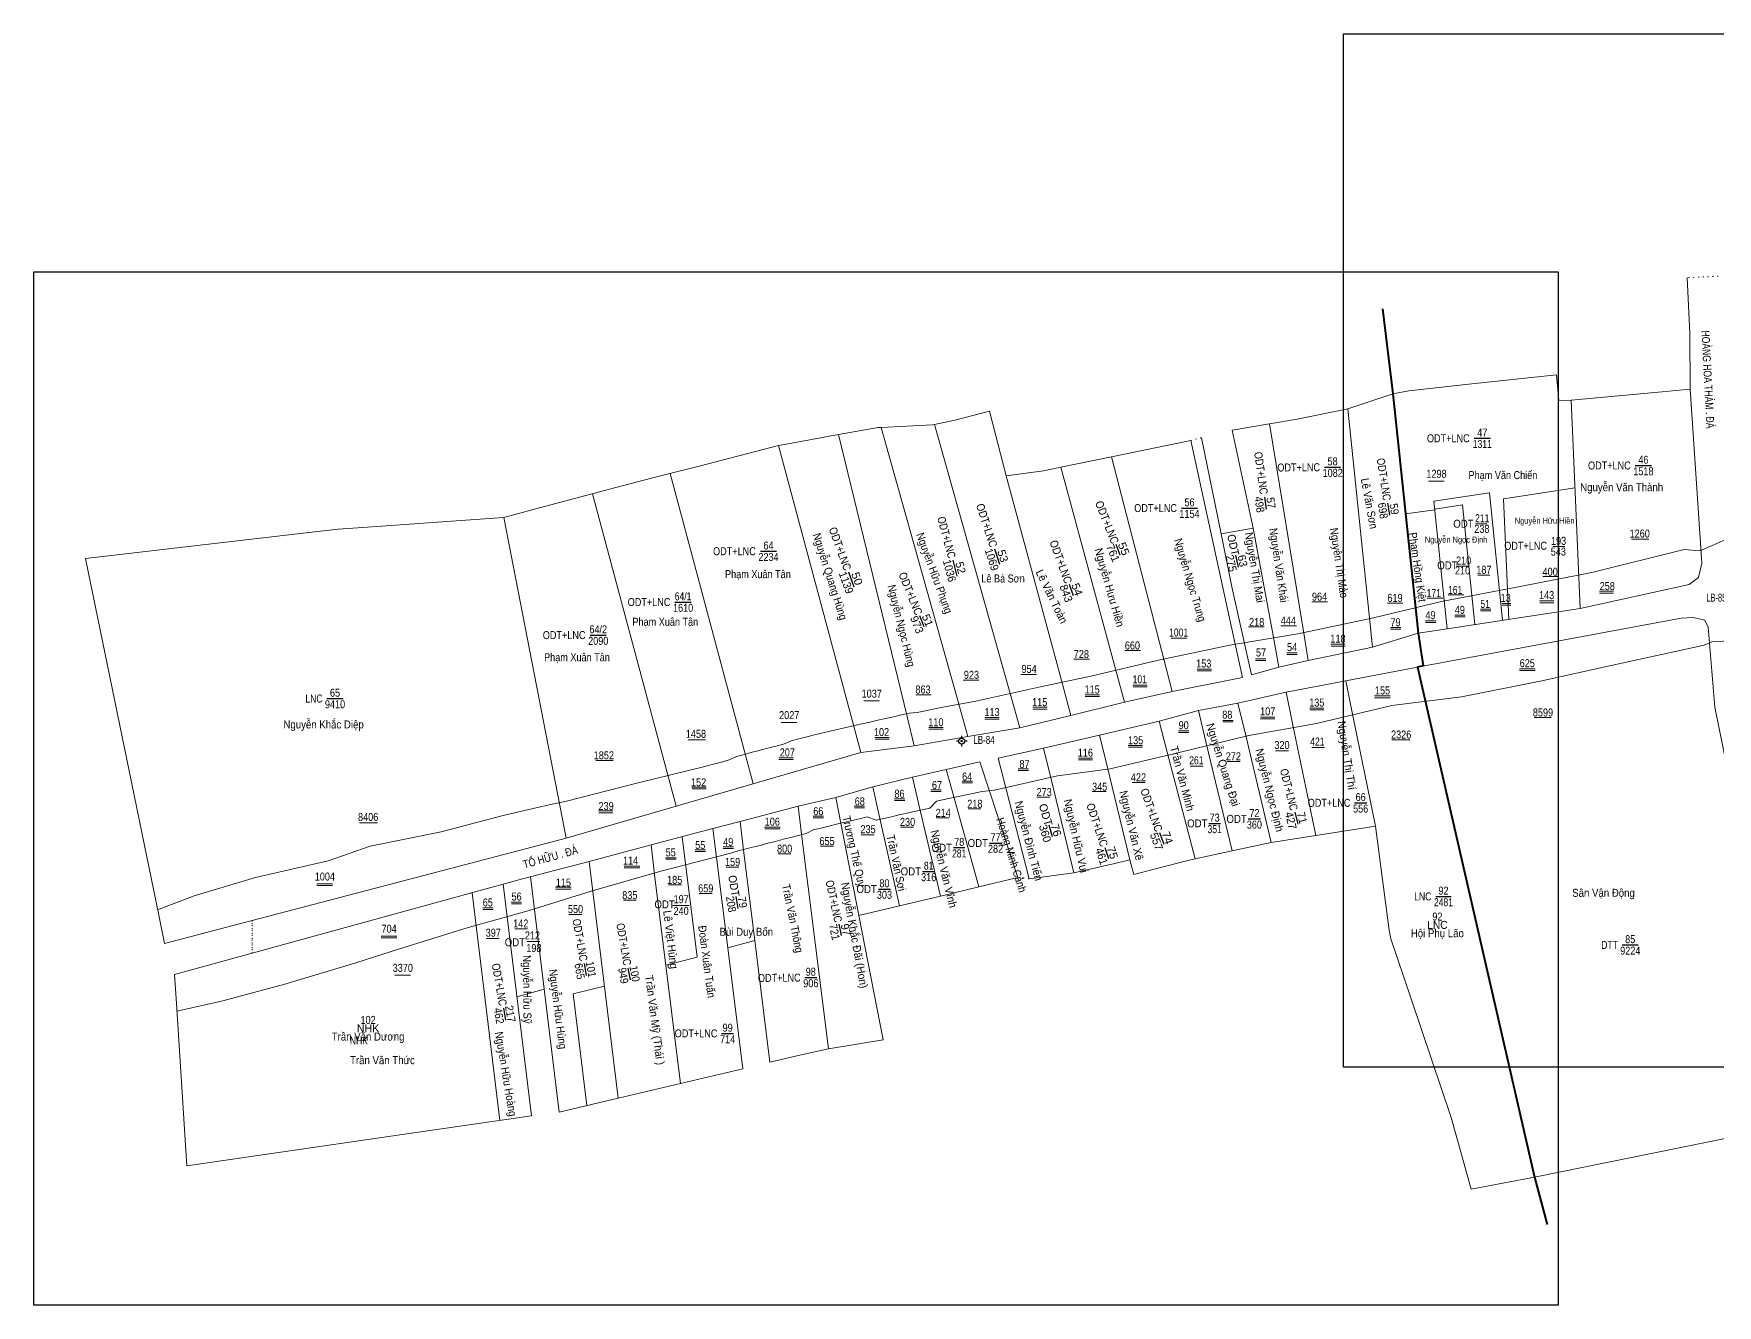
# Model space of a CAD drawing. Header units: metres. Extents: x 535945 to 536989, y 1836723 to 1837119.
# Drawn here: x 535945.4 to 536366.1, y 1836723.4 to 1837041.1 of the extents above; entities that cross this region are included whole.
import ezdxf
from ezdxf.enums import TextEntityAlignment as Align

# ---------------------------------------------------------------- set-up
doc = ezdxf.new("R2010")
doc.units = ezdxf.units.M
doc.header["$LTSCALE"] = 0.8
doc.linetypes.add('DOTTED', pattern=[1.5, 0.3, -1.2])
for name, color, linetype, lineweight in [('10', 7, 'Continuous', 13), ('12', 7, 'Continuous', 25), ('13', 7, 'Continuous', 25), ('14', 7, 'Continuous', 13), ('17', 7, 'Continuous', 13), ('2', 7, 'Continuous', 13), ('23', 7, 'Continuous', 13), ('54', 7, 'Continuous', 13), ('59', 7, 'Continuous', 13), ('8', 7, 'Continuous', 25)]:
    doc.layers.add(name, color=color, linetype=linetype, lineweight=lineweight)
for name, color, linetype in [('15', 7, 'Continuous'), ('28', 7, 'Continuous'), ('9', 7, 'Continuous')]:
    doc.layers.add(name, color=color, linetype=linetype)

msp = doc.modelspace()

# ---------------------------------------------------------------- hatches: boundary and pattern name
at = {"layer": '8'}
msp.add_hatch(color=256, dxfattribs=at).paths.add_polyline_path([(536177.4517, 1836864.3309, 1), (536177.0929, 1836864.3309, 1)])

# ---------------------------------------------------------------- linework, layer by layer
at = {"layer": '10'}
for p, q in [((536359.33, 1836952.27), (536359.23, 1836966.16)), ((536304.03, 1836953.49), (536325.9, 1836955.83)), ((536273.78, 1836947.32), (536285.02, 1836951.07)), ((536285.02, 1836951.07), (536289.03, 1836951.85)), ((536285.02, 1836951.07), (536288.17, 1836921.15)), ((536289.03, 1836951.85), (536304.03, 1836953.49)), ((536261.13, 1836944.77), (536273.78, 1836947.32)), ((536156.38, 1836942.67), (536146.51, 1836940.9)), ((536244.85, 1836942.01), (536254.22, 1836943.6)), ((536250.11, 1836917.57), (536244.85, 1836942.01)), ((536254.22, 1836943.6), (536261.13, 1836944.77)), ((536131.51, 1836938.2), (536111.67, 1836933.05)), ((536237.17, 1836940.15), (536242.09, 1836916.13)), ((536111.67, 1836933.05), (536101.7, 1836930.5)), ((536202.06, 1836932.77), (536197.68, 1836931.87)), ((536214.75, 1836935.34), (536202.06, 1836932.77)), ((536104.4, 1836931.2), (536125.16, 1836853.7)), ((536197.68, 1836931.87), (536188.43, 1836930.63)), ((536085.05, 1836926.13), (536105.95, 1836848.11)), ((536070.57, 1836922.25), (536062.86, 1836920.2)), ((536295.51, 1836922.11), (536288.17, 1836921.15)), ((536028.83, 1836917.81), (536021.5, 1836917.3)), ((536035.81, 1836918.3), (536028.83, 1836917.81)), ((536242.09, 1836916.13), (536250.11, 1836917.57)), ((535976.63, 1836820.85), (535958.36, 1836909.93)), ((536298.57, 1836892.41), (536331.86, 1836897.47)), ((536291.32, 1836891.27), (536279.89, 1836887.82)), ((536291.32, 1836891.27), (536298.57, 1836892.41)), ((536263.88, 1836884.45), (536279.89, 1836887.82)), ((536256.55, 1836882.84), (536263.88, 1836884.45)), ((536273.24, 1836879.36), (536291.15, 1836882.8)), ((536204.55, 1836870.77), (536217.95, 1836874.09)), ((536229.83, 1836876.76), (536217.95, 1836874.09)), ((536197.73, 1836862.6), (536211.73, 1836865.84)), ((536152.05, 1836861.52), (536078.46, 1836840.11)), ((536164.99, 1836855.3), (536173.41, 1836857.22)), ((536155.08, 1836852.94), (536145.81, 1836850.21)), ((536164.99, 1836855.3), (536155.08, 1836852.94)), ((536145.81, 1836850.21), (536136.38, 1836848.11)), ((536191.27, 1836830.23), (536184.28, 1836851.55)), ((536078.46, 1836840.11), (536000, 1836819.54)), ((536254.63, 1836838.98), (536265.74, 1836840.73)), ((536265.74, 1836840.73), (536280.66, 1836843.08)), ((536235.6, 1836834.94), (536244.85, 1836836.9)), ((536244.85, 1836836.9), (536254.63, 1836838.98)), ((536233.49, 1836834.4), (536235.6, 1836834.94)), ((536000, 1836811.38), (536067.57, 1836829.89)), ((536062.72, 1836828.56), (536069.79, 1836770.72)), ((536069.55, 1836830.43), (536076.73, 1836771.67)), ((536172, 1836825.64), (536181.57, 1836827.92)), ((536181.57, 1836827.92), (536191.27, 1836830.23)), ((536194.11, 1836829.94), (536205.3, 1836831.39)), ((536054.93, 1836826.43), (536061.87, 1836769.57)), ((536161.72, 1836823.19), (536172, 1836825.64)), ((535978.08, 1836813.79), (536000, 1836819.54)), ((536000, 1836819.54), (535978.08, 1836813.79)), ((536151.57, 1836820.77), (536161.72, 1836823.19)), ((536157.66, 1836789.68), (536151.57, 1836820.77)), ((536284.51, 1836814.94), (536284.09, 1836817.12)), ((536000, 1836811.38), (535980.61, 1836806.07)), ((535980.61, 1836806.07), (536000, 1836811.38)), ((536118.8, 1836812.71), (536125.58, 1836814.5)), ((536125.58, 1836814.5), (536129.36, 1836784.09)), ((536087.99, 1836803.08), (536080.16, 1836801.24)), ((536080.16, 1836801.24), (536083.58, 1836773.28)), ((536143.98, 1836787.45), (536157.66, 1836789.68)), ((536137.14, 1836785.93), (536129.36, 1836784.09)), ((536143.98, 1836787.45), (536137.14, 1836785.93)), ((536122.55, 1836782.48), (536106.98, 1836778.81)), ((536069.79, 1836770.72), (536039.18, 1836766.27)), ((536304.58, 1836752.38), (536299.62, 1836770.27)), ((536304.58, 1836752.38), (536299.62, 1836770.27)), ((536320.42, 1836755.42), (536385.16, 1836768.55)), ((536039.18, 1836766.27), (535983.62, 1836758.19))]:
    msp.add_line(p, q, dxfattribs=at)
for points in [[(536325.9, 1836955.83), (536326.48, 1836949.44), (536329.6, 1836949.48)], [(536329.6, 1836949.48), (536352.28, 1836951.61), (536359.33, 1836952.27)], [(536331.86, 1836897.47), (536331.52, 1836905.3), (536329.6, 1836949.48)], [(536331.86, 1836897.47), (536359.04, 1836903.47), (536361.38, 1836905.22), (536362.19, 1836908.81), (536359.33, 1836952.27)], [(536188.43, 1836930.63), (536184.25, 1836946.74), (536175.58, 1836944.55)], [(536279.89, 1836887.82), (536279.06, 1836895.89), (536273.78, 1836947.32)], [(536178.79, 1836865.46), (536176.69, 1836872.99), (536157.19, 1836942.71), (536156.38, 1836942.67)], [(536170.46, 1836943.45), (536170, 1836943.35), (536157.19, 1836942.71)], [(536175.58, 1836944.55), (536170.46, 1836943.45), (536189.52, 1836875.65), (536191.78, 1836867.62)], [(536263.88, 1836884.45), (536262.59, 1836892.33), (536254.22, 1836943.6)], [(536146.51, 1836940.9), (536132.99, 1836938.47), (536131.51, 1836938.2)], [(536131.51, 1836938.2), (536150.48, 1836867.39), (536152.05, 1836861.52)], [(536146.51, 1836940.9), (536163.67, 1836870.46), (536165.44, 1836863.18)], [(536245.62, 1836888.55), (536234.54, 1836939.47), (536214.75, 1836935.34)], [(536217.95, 1836874.09), (536215.89, 1836881.71), (536202.06, 1836932.77)], [(536214.75, 1836935.34), (536227.84, 1836884.49), (536229.83, 1836876.76)], [(536101.7, 1836930.5), (536090.86, 1836927.68), (536070.57, 1836922.25)], [(536188.43, 1836930.63), (536202.46, 1836878.53), (536204.55, 1836870.77)], [(536062.86, 1836920.2), (536049.78, 1836919.28), (536035.81, 1836918.3)], [(536062.86, 1836920.2), (536076.95, 1836847.84), (536078.46, 1836840.11)], [(536288.17, 1836921.15), (536290.57, 1836898.35), (536291.32, 1836891.27)], [(535958.36, 1836909.93), (536014.89, 1836916.53), (536021.5, 1836917.3)], [(536256.55, 1836882.84), (536249.69, 1836880.92), (536244.78, 1836902.85), (536242.09, 1836916.13)], [(536250.11, 1836917.57), (536255.09, 1836890.71), (536256.55, 1836882.84)], [(535978.08, 1836813.79), (535976.63, 1836820.85), (535958.36, 1836909.93)], [(536385.16, 1836768.55), (536387.31, 1836768.99), (536389.43, 1836771), (536390.8, 1836774.13), (536371.84, 1836841.7), (536365.5, 1836872.82), (536363.82, 1836892.81), (536362.98, 1836894.55), (536360.08, 1836895.22), (536357.1, 1836895.04), (536291.15, 1836882.8)], [(536229.83, 1836876.76), (536247.43, 1836880.23), (536245.62, 1836888.55)], [(536291.15, 1836882.8), (536292.75, 1836875.83), (536320.42, 1836755.42)], [(536273.24, 1836879.36), (536258.38, 1836876.53), (536246.3, 1836873.81), (536236.44, 1836872), (536226.65, 1836869.32), (536211.73, 1836865.84)], [(536280.66, 1836843.08), (536274.76, 1836871.94), (536273.24, 1836879.36)], [(536246.3, 1836873.81), (536248.16, 1836866.05), (536254.63, 1836838.98)], [(536258.38, 1836876.53), (536259.98, 1836868.75), (536265.74, 1836840.73)], [(536152.05, 1836861.52), (536165.44, 1836863.18), (536178.79, 1836865.46), (536191.78, 1836867.62), (536204.55, 1836870.77)], [(536236.44, 1836872), (536238.4, 1836863.83), (536244.85, 1836836.9)], [(536211.73, 1836865.84), (536213.62, 1836858.05), (536219.29, 1836834.67), (536220.29, 1836831)], [(536226.65, 1836869.32), (536228.66, 1836861.6), (536235.6, 1836834.94)], [(536197.73, 1836862.6), (536186.43, 1836860.1), (536188.4, 1836852.36), (536194.11, 1836829.94)], [(536219.29, 1836834.67), (536215.52, 1836833.79), (536205.3, 1836831.39), (536199.61, 1836854.85), (536197.73, 1836862.6)], [(536184.28, 1836851.55), (536181.79, 1836859.14), (536173.41, 1836857.22)], [(536181.57, 1836827.92), (536175.47, 1836849.83), (536173.41, 1836857.22)], [(536155.08, 1836852.94), (536156.69, 1836845.73), (536161.72, 1836823.19)], [(536172, 1836825.64), (536166.69, 1836848.11), (536164.99, 1836855.3)], [(536151.57, 1836820.77), (536147.13, 1836843.46), (536145.81, 1836850.21)], [(536136.38, 1836848.11), (536121.88, 1836844.27), (536115.11, 1836842.48), (536099.64, 1836838.39), (536084.18, 1836834.29), (536067.57, 1836829.89)], [(536121.88, 1836844.27), (536122.77, 1836837.1), (536125.58, 1836814.5)], [(536136.38, 1836848.11), (536137.26, 1836841.09), (536143.98, 1836787.45)], [(536115.11, 1836842.48), (536116.01, 1836835.24), (536118.8, 1836812.71), (536122.55, 1836782.48)], [(536284.09, 1836817.12), (536282.26, 1836831), (536280.66, 1836843.08)], [(536099.64, 1836838.39), (536100.55, 1836830.99), (536106.98, 1836778.81), (536091.41, 1836775.13), (536076.73, 1836771.67)], [(536084.18, 1836834.29), (536085.1, 1836826.74), (536091.41, 1836775.13)], [(536220.29, 1836831), (536223.81, 1836831.91), (536233.49, 1836834.4)], [(536299.62, 1836770.27), (536294.67, 1836784.9), (536289.58, 1836799.96), (536284.51, 1836814.94)], [(535983.62, 1836758.19), (535981.07, 1836798.75), (535980.61, 1836806.07)]]:
    msp.add_lwpolyline(points, dxfattribs=at)
at = {"layer": '12'}
for points in [[(536272.66, 1836782.88), (536272.66, 1837041.08), (536653.6, 1837041.08), (536653.6, 1836782.88)], [(535945.38, 1836723.38), (535945.38, 1836981.58), (536326.32, 1836981.58), (536326.32, 1836723.38)]]:
    msp.add_lwpolyline(points, close=True, dxfattribs=at)
at = {"layer": '13'}
for p, q in [((536305.35, 1836940), (536309.39, 1836940)), ((536267.94, 1836932.78), (536271.97, 1836932.81)), ((536345.6, 1836933.2), (536349.64, 1836933.2)), ((536252.91, 1836925.3), (536253.33, 1836922.3)), ((536232.19, 1836922.56), (536236.2, 1836922.56)), ((536283.69, 1836923.78), (536284.15, 1836920.79)), ((536126.97, 1836911.78), (536131.02, 1836911.78)), ((536185.45, 1836912.38), (536186.7, 1836908.57)), ((536215.76, 1836913.56), (536216.83, 1836910.88)), ((536175.03, 1836909.51), (536176.08, 1836905.57)), ((536245.7, 1836910.8), (536246.34, 1836907.82)), ((536148.96, 1836906.67), (536150.33, 1836902.9)), ((536204.1, 1836903.53), (536205.14, 1836900.69)), ((536105.63, 1836899.08), (536109.68, 1836899.08)), ((536166.7, 1836895.74), (536167.84, 1836892.94)), ((536084.42, 1836890.83), (536088.47, 1836890.83)), ((536018.66, 1836874.98), (536022.7, 1836874.98)), ((536275.44, 1836848.92), (536278.51, 1836848.92)), ((536248.9, 1836844.91), (536251.93, 1836844.91)), ((536260.49, 1836846.57), (536261.24, 1836843.6)), ((536199.03, 1836843.43), (536199.87, 1836840.5)), ((536226.74, 1836841.49), (536227.76, 1836838.59)), ((536239.07, 1836843.79), (536241.95, 1836843.79)), ((536175.22, 1836837.72), (536178.1, 1836837.72)), ((536184.24, 1836838.88), (536187.27, 1836838.88)), ((536213.01, 1836837.72), (536213.97, 1836835)), ((536167.51, 1836831.8), (536170.58, 1836831.8)), ((536120.81, 1836825.51), (536121.32, 1836822.52)), ((536156.45, 1836827.38), (536159.48, 1836827.38)), ((536295.73, 1836825.54), (536299.61, 1836825.54)), ((536146.56, 1836818.57), (536147.15, 1836815.75)), ((536342.34, 1836813.42), (536346.35, 1836813.42)), ((536082.95, 1836808.74), (536083.48, 1836805.76)), ((536093.88, 1836807.65), (536094.4, 1836804.66)), ((536138.04, 1836805.27), (536141.1, 1836805.3)), ((536062.79, 1836797.6), (536063.32, 1836794.62)), ((536117.22, 1836791.31), (536120.29, 1836791.31))]:
    msp.add_line(p, q, dxfattribs=at)
at = {"layer": '14'}
for points in [[(536367.92, 1836914.54), (536361.71, 1836911.9), (536357.79, 1836912.19), (536334.72, 1836906.43), (536317.27, 1836903.02), (536297.2, 1836899.22), (536280.2, 1836895.17), (536261.28, 1836891.14), (536244.32, 1836888.35), (536226.45, 1836884.55), (536209.57, 1836880.53), (536196.57, 1836877.83), (536180.79, 1836874.36), (536172.15, 1836872.72), (536170.17, 1836872.31), (536168.2, 1836871.88), (536166.16, 1836871.45)], [(536374.96, 1836892.34), (536371.8, 1836889.6), (536364.71, 1836889.18)], [(536364.71, 1836889.18), (536362.78, 1836888.33), (536339.57, 1836883.24), (536322.21, 1836879.42), (536302.19, 1836875.4), (536284.79, 1836873.24)], [(536166.16, 1836871.45), (536164.19, 1836871.3), (536162.21, 1836870.87), (536160.24, 1836870.43), (536158.26, 1836869.99), (536156.76, 1836869.65), (536156.29, 1836869.55), (536154.31, 1836869.1), (536152.35, 1836868.65), (536143.31, 1836866.56)], [(536284.8, 1836873.24), (536265.97, 1836868.78), (536249.06, 1836865.75)], [(536143.31, 1836866.56), (536140.53, 1836865.88), (536138.57, 1836865.4), (536136.6, 1836864.92), (536134.64, 1836864.43), (536132.78, 1836863.54), (536130.82, 1836863.05), (536128.86, 1836862.55), (536126.9, 1836862.04), (536126.73, 1836862), (536124.95, 1836861.54), (536122.99, 1836861.02), (536121.03, 1836860.51), (536119.17, 1836859.65), (536117.22, 1836859.12), (536115.27, 1836858.6), (536113.32, 1836858.07), (536113.13, 1836858.01), (536096.06, 1836853.81), (536078.54, 1836849.36), (536074.22, 1836848.39)], [(536249.05, 1836865.75), (536231.29, 1836861.41), (536214.41, 1836857.41), (536201.21, 1836855.67), (536185.45, 1836852.07), (536185.36, 1836852.06)], [(536170.99, 1836849.37), (536169.35, 1836847.6), (536167.42, 1836847.18), (536165.49, 1836846.75), (536163.57, 1836846.32), (536162.11, 1836845.99), (536161.64, 1836845.89), (536159.72, 1836845.45), (536157.79, 1836845.01), (536155.87, 1836844.57), (536153.65, 1836845.4), (536151.72, 1836844.95), (536149.8, 1836844.49), (536147.88, 1836844.03), (536147.78, 1836844), (536145.96, 1836843.56), (536144.04, 1836843.09), (536142.12, 1836842.62), (536140.2, 1836842.14), (536138.39, 1836841.27)], [(536182.37, 1836851.77), (536176.78, 1836850.6), (536174.85, 1836850.19), (536172.91, 1836849.79), (536170.99, 1836849.37)], [(536071.29, 1836847.72), (536062.67, 1836845.77), (536047.17, 1836841.67), (536029.49, 1836838.06), (536018.93, 1836834.4), (536000.85, 1836830.28), (535985.46, 1836825.66), (535976.36, 1836822.15)], [(536140.18, 1836842.2), (536138.38, 1836841.27), (536136.47, 1836840.78), (536134.55, 1836840.29), (536132.64, 1836839.8), (536132.47, 1836839.75), (536130.73, 1836839.3), (536128.82, 1836838.81), (536126.91, 1836838.3), (536124.98, 1836837.84), (536123.08, 1836837.33), (536121.17, 1836836.82), (536119.28, 1836836.3)], [(536119.28, 1836836.3), (536102.07, 1836831.85), (536084.73, 1836826.89)], [(536084.73, 1836826.89), (536069.16, 1836822.05), (536053.73, 1836817.67), (536036.52, 1836812.32), (536025.88, 1836808.96), (536008.14, 1836803.58), (535992.61, 1836799.49), (535981.19, 1836796.9)]]:
    msp.add_lwpolyline(points, dxfattribs=at)
at = {"layer": '17', "linetype": 'DOTTED'}
for p, q in [((536366.32, 1836980.47), (536358.56, 1836980.14)), ((536234.54, 1836939.47), (536237.17, 1836940.15)), ((536194.11, 1836829.94), (536191.27, 1836830.23))]:
    msp.add_line(p, q, dxfattribs=at)
at = {"layer": '17'}
for p, q in [((536295.28, 1836924.28), (536309.14, 1836926.39)), ((536298.57, 1836892.41), (536295.28, 1836924.28)), ((536312.43, 1836894.52), (536309.14, 1836926.39)), ((536312.65, 1836924.9), (536330.55, 1836927.62)), ((536313.96, 1836894.75), (536312.65, 1836924.9)), ((536295.49, 1836922.29), (536302.42, 1836923.34)), ((536305.5, 1836893.46), (536302.42, 1836923.34)), ((536325, 1836912.96), (536328.01, 1836912.96)), ((536105.08, 1836823.31), (536109.16, 1836823.31))]:
    msp.add_line(p, q, dxfattribs=at)
msp.add_lwpolyline([(536107.45, 1836840.45), (536111.15, 1836810.4), (536103.34, 1836808.34)], dxfattribs=at)
at = {"layer": '2'}
for p, q in [((536182.37, 1836851.77), (536185.36, 1836852.06)), ((536071.29, 1836847.72), (536074.22, 1836848.39))]:
    msp.add_line(p, q, dxfattribs=at)
at = {"layer": '2', "lineweight": 40}
msp.add_lwpolyline([(536282.44, 1836972.32), (536285.02, 1836951.07), (536291.32, 1836891.27), (536292.59, 1836883.14), (536291.15, 1836882.8), (536320.42, 1836755.42), (536323.55, 1836743.61)], dxfattribs=at)
at = {"layer": '23'}
for p, q in [((536358.56, 1836980.14), (536359.23, 1836966.16)), ((536359.33, 1836952.27), (536359.23, 1836966.16)), ((536202.06, 1836932.77), (536197.68, 1836931.87)), ((536214.75, 1836935.34), (536202.06, 1836932.77)), ((536298.57, 1836892.41), (536331.86, 1836897.47)), ((536291.32, 1836891.27), (536279.89, 1836887.82)), ((536291.32, 1836891.27), (536298.57, 1836892.41)), ((536263.88, 1836884.45), (536279.89, 1836887.82)), ((536256.55, 1836882.84), (536263.88, 1836884.45)), ((536273.24, 1836879.36), (536291.15, 1836882.8)), ((536204.55, 1836870.77), (536217.95, 1836874.09)), ((536229.83, 1836876.76), (536217.95, 1836874.09)), ((536197.73, 1836862.6), (536211.73, 1836865.84)), ((536152.05, 1836861.52), (536078.46, 1836840.11)), ((536164.99, 1836855.3), (536173.41, 1836857.22)), ((536155.08, 1836852.94), (536145.81, 1836850.21)), ((536164.99, 1836855.3), (536155.08, 1836852.94)), ((536145.81, 1836850.21), (536136.38, 1836848.11)), ((536191.27, 1836830.23), (536184.28, 1836851.55)), ((536078.46, 1836840.11), (536000, 1836819.54)), ((536000, 1836811.38), (536067.57, 1836829.89)), ((535978.08, 1836813.79), (536000, 1836819.54)), ((536000, 1836819.54), (535978.08, 1836813.79)), ((536284.51, 1836814.94), (536284.09, 1836817.12)), ((536000, 1836811.38), (535980.61, 1836806.07)), ((535980.61, 1836806.07), (536000, 1836811.38)), ((536066.15, 1836800.47), (536072.98, 1836802.34)), ((536143.98, 1836787.45), (536157.66, 1836789.68)), ((536143.98, 1836787.45), (536137.14, 1836785.93)), ((536320.42, 1836755.42), (536385.16, 1836768.55)), ((536304.58, 1836752.38), (536320.42, 1836755.42))]:
    msp.add_line(p, q, dxfattribs=at)
at = {"layer": '23', "linetype": 'DOTTED'}
for p, q in [((536000, 1836819.54), (536000, 1836811.38)), ((536000, 1836811.38), (536000, 1836819.54))]:
    msp.add_line(p, q, dxfattribs=at)
at = {"layer": '23'}
for points in [[(536331.86, 1836897.47), (536359.04, 1836903.47), (536361.38, 1836905.22), (536362.19, 1836908.81), (536359.33, 1836952.27)], [(536245.62, 1836888.55), (536234.54, 1836939.47), (536214.75, 1836935.34)], [(536256.55, 1836882.84), (536249.69, 1836880.92), (536244.78, 1836902.85), (536242.09, 1836916.13)], [(536385.16, 1836768.55), (536387.31, 1836768.99), (536389.43, 1836771), (536390.8, 1836774.13), (536371.84, 1836841.7), (536365.5, 1836872.82), (536363.82, 1836892.81), (536362.98, 1836894.55), (536360.08, 1836895.22), (536357.1, 1836895.04), (536291.15, 1836882.8)], [(536229.83, 1836876.76), (536247.43, 1836880.23), (536245.62, 1836888.55)], [(536273.24, 1836879.36), (536258.38, 1836876.53), (536246.3, 1836873.81), (536236.44, 1836872), (536226.65, 1836869.32), (536211.73, 1836865.84)], [(536152.05, 1836861.52), (536165.44, 1836863.18), (536178.79, 1836865.46), (536191.78, 1836867.62), (536204.55, 1836870.77)], [(536197.73, 1836862.6), (536186.43, 1836860.1), (536188.4, 1836852.36), (536194.11, 1836829.94)], [(536184.28, 1836851.55), (536181.79, 1836859.14), (536173.41, 1836857.22)], [(536136.38, 1836848.11), (536121.88, 1836844.27), (536115.11, 1836842.48), (536099.64, 1836838.39), (536084.18, 1836834.29), (536067.57, 1836829.89)]]:
    msp.add_lwpolyline(points, dxfattribs=at)
at = {"layer": '54'}
for p, q in [((536305.64, 1836918.59), (536308.48, 1836918.59)), ((536300.82, 1836908.01), (536303.8, 1836908.01))]:
    msp.add_line(p, q, dxfattribs=at)
at = {"layer": '59'}
for p, q in [((536293.92, 1836929.3), (536297.83, 1836929.3)), ((536344.69, 1836914.82), (536348.95, 1836914.82)), ((536306.24, 1836905.77), (536309.29, 1836905.77)), ((536322.5, 1836905.45), (536326.41, 1836905.45)), ((536264.8, 1836899.17), (536268.71, 1836899.17)), ((536293.57, 1836900.04), (536297.48, 1836900.04)), ((536298.87, 1836900.85), (536302.78, 1836900.85)), ((536321.7, 1836899.35), (536325.26, 1836899.35)), ((536336.62, 1836901.76), (536340.18, 1836901.76)), ((536336.65, 1836901.33), (536340.18, 1836901.33)), ((536283.7, 1836898.83), (536287.4, 1836898.83)), ((536300.52, 1836895.77), (536303.11, 1836895.77)), ((536300.54, 1836895.37), (536303.11, 1836895.37)), ((536306.91, 1836897.31), (536309.5, 1836897.31)), ((536306.93, 1836896.91), (536309.5, 1836896.91)), ((536312.34, 1836898.76), (536314.48, 1836898.76)), ((536312.36, 1836898.33), (536314.48, 1836898.33)), ((536321.73, 1836898.92), (536325.26, 1836898.92)), ((536248.96, 1836892.89), (536252.87, 1836892.89)), ((536257.01, 1836893.17), (536260.92, 1836893.17)), ((536284.41, 1836892.69), (536287, 1836892.69)), ((536284.43, 1836892.29), (536287, 1836892.29)), ((536293.14, 1836894.36), (536295.73, 1836894.36)), ((536293.16, 1836893.96), (536295.73, 1836893.96)), ((536218.04, 1836886.95), (536221.95, 1836886.95)), ((536229.62, 1836890.06), (536233.53, 1836890.06)), ((536258.54, 1836886.38), (536261.13, 1836886.38)), ((536269.54, 1836888.53), (536273.1, 1836888.53)), ((536269.57, 1836888.1), (536273.1, 1836888.1)), ((536205.33, 1836884.83), (536209.24, 1836884.83)), ((536236.12, 1836882.35), (536239.68, 1836882.35)), ((536250.66, 1836884.92), (536253.25, 1836884.92)), ((536250.68, 1836884.52), (536253.25, 1836884.52)), ((536258.56, 1836885.98), (536261.13, 1836885.98)), ((536316.64, 1836882.41), (536320.55, 1836882.41)), ((536177.65, 1836879.6), (536181.56, 1836879.6)), ((536192.05, 1836881.01), (536195.96, 1836881.01)), ((536220.06, 1836878.32), (536223.62, 1836878.32)), ((536236.15, 1836881.92), (536239.68, 1836881.92)), ((536316.67, 1836881.98), (536320.55, 1836881.98)), ((536152.79, 1836874.37), (536156.7, 1836874.37)), ((536165.78, 1836875.93), (536169.69, 1836875.93)), ((536208.13, 1836875.89), (536211.69, 1836875.89)), ((536208.16, 1836875.46), (536211.69, 1836875.46)), ((536220.09, 1836877.89), (536223.62, 1836877.89)), ((536280.43, 1836875.17), (536284.34, 1836875.17)), ((536280.46, 1836875.64), (536284.34, 1836875.64)), ((536183.06, 1836870.25), (536186.62, 1836870.25)), ((536183.09, 1836869.82), (536186.62, 1836869.82)), ((536195.05, 1836872.79), (536198.61, 1836872.79)), ((536195.08, 1836872.36), (536198.61, 1836872.36)), ((536242.54, 1836869.53), (536245.13, 1836869.53)), ((536251.94, 1836870.31), (536255.5, 1836870.31)), ((536251.97, 1836869.88), (536255.5, 1836869.88)), ((536264.24, 1836872.55), (536267.8, 1836872.55)), ((536264.27, 1836872.12), (536267.8, 1836872.12)), ((536320.3, 1836870.22), (536324.58, 1836870.22)), ((536132.17, 1836869), (536136.08, 1836869)), ((536169.07, 1836867.74), (536172.63, 1836867.74)), ((536169.1, 1836867.31), (536172.63, 1836867.31)), ((536231.47, 1836866.92), (536234.06, 1836866.92)), ((536231.49, 1836866.52), (536234.06, 1836866.52)), ((536242.56, 1836869.13), (536245.13, 1836869.13)), ((536108.89, 1836864.69), (536113.26, 1836864.69)), ((536155.6, 1836865.27), (536159.16, 1836865.27)), ((536155.63, 1836864.84), (536159.16, 1836864.84)), ((536218.89, 1836863.23), (536222.45, 1836863.23)), ((536218.92, 1836862.8), (536222.45, 1836862.8)), ((536255.7, 1836861.95), (536258.92, 1836861.95)), ((536264.73, 1836862.78), (536267.95, 1836862.78)), ((536284.76, 1836864.63), (536289.38, 1836864.63)), ((536085.85, 1836859.48), (536090.22, 1836859.48)), ((536131.57, 1836860.19), (536135.13, 1836860.19)), ((536131.6, 1836859.76), (536135.13, 1836859.76)), ((536191.36, 1836857.4), (536193.95, 1836857.4)), ((536191.38, 1836857), (536193.95, 1836857)), ((536206.44, 1836860.06), (536210, 1836860.06)), ((536206.47, 1836859.63), (536210, 1836859.63)), ((536234.38, 1836858.12), (536237.6, 1836858.12)), ((536243.62, 1836859.23), (536246.84, 1836859.23)), ((536109.87, 1836852.81), (536113.43, 1836852.81)), ((536177.38, 1836854.34), (536179.97, 1836854.34)), ((536177.4, 1836853.94), (536179.97, 1836853.94)), ((536219.88, 1836854.03), (536223.1, 1836854.03)), ((536109.9, 1836852.38), (536113.43, 1836852.38)), ((536160.47, 1836849.88), (536163.06, 1836849.88)), ((536160.49, 1836849.48), (536163.06, 1836849.48)), ((536169.54, 1836852.18), (536172.13, 1836852.18)), ((536169.56, 1836851.78), (536172.13, 1836851.78)), ((536196.07, 1836850.34), (536199.29, 1836850.34)), ((536209.91, 1836851.74), (536213.39, 1836851.74)), ((536086.56, 1836846.89), (536090.12, 1836846.89)), ((536086.59, 1836846.46), (536090.12, 1836846.46)), ((536140.15, 1836845.6), (536142.74, 1836845.6)), ((536140.17, 1836845.2), (536142.74, 1836845.2)), ((536150.44, 1836848.09), (536153.03, 1836848.09)), ((536150.46, 1836847.69), (536153.03, 1836847.69)), ((536170.92, 1836845.16), (536174.14, 1836845.16)), ((536178.86, 1836847.42), (536182.08, 1836847.42)), ((536026.8, 1836843.96), (536031.28, 1836843.96)), ((536128.04, 1836842.87), (536131.95, 1836842.87)), ((536128.07, 1836842.44), (536131.95, 1836842.44)), ((536152.19, 1836840.93), (536155.41, 1836840.93)), ((536162.03, 1836842.86), (536165.25, 1836842.86)), ((536110.69, 1836837.14), (536113.28, 1836837.14)), ((536110.71, 1836836.74), (536113.28, 1836836.74)), ((536117.69, 1836837.93), (536120.28, 1836837.93)), ((536117.71, 1836837.53), (536120.28, 1836837.53)), ((536131.39, 1836836.15), (536134.61, 1836836.15)), ((536142.03, 1836838.06), (536145.25, 1836838.06)), ((536092.93, 1836833.08), (536096.84, 1836833.08)), ((536092.96, 1836832.65), (536096.84, 1836832.65)), ((536103.3, 1836835.21), (536105.89, 1836835.21)), ((536103.32, 1836834.81), (536105.89, 1836834.81)), ((536118.39, 1836832.85), (536121.61, 1836832.85)), ((536016.14, 1836828.68), (536020.05, 1836828.68)), ((536016.17, 1836828.25), (536020.05, 1836828.25)), ((536075.78, 1836827.81), (536079.69, 1836827.81)), ((536104, 1836828.45), (536107.22, 1836828.45)), ((536064.72, 1836824.1), (536067.31, 1836824.1)), ((536064.74, 1836823.7), (536067.31, 1836823.7)), ((536075.81, 1836827.38), (536079.69, 1836827.38)), ((536092.74, 1836824.62), (536095.96, 1836824.62)), ((536111.71, 1836826.24), (536114.93, 1836826.24)), ((536057.6, 1836822.65), (536060.19, 1836822.65)), ((536057.62, 1836822.25), (536060.19, 1836822.25)), ((536079.14, 1836821.06), (536082.36, 1836821.06)), ((536032.21, 1836815.64), (536036.12, 1836815.64)), ((536032.24, 1836815.21), (536036.12, 1836815.21)), ((536058.45, 1836814.99), (536061.67, 1836814.99)), ((536065.6, 1836817.44), (536068.82, 1836817.44)), ((536068.62, 1836814.28), (536071.84, 1836814.28)), ((536035.62, 1836805.86), (536039.53, 1836805.86))]:
    msp.add_line(p, q, dxfattribs=at)
at = {"layer": '8'}
for p, q in [((536177.26, 1836865.68), (536177.26, 1836865.08)), ((536176.54, 1836864.34), (536175.94, 1836864.34)), ((536177.26, 1836863.58), (536177.26, 1836862.98)), ((536178.64, 1836864.34), (536178.04, 1836864.34))]:
    msp.add_line(p, q, dxfattribs=at)
for centre, radius in [((536177.285, 1836864.33), 0.75), ((536177.2723, 1836864.3309), 0.1794)]:
    msp.add_circle(centre, radius, dxfattribs=at)

# ---------------------------------------------------------------- texts
at = {"layer": '13'}
for s, width, p in [('ODT+LNC ', 0.85, (536304.84, 1836939)), ('ODT+LNC ', 0.85, (536345.09, 1836932.2)), ('ODT+LNC ', 0.85, (536231.69, 1836921.56)), ('ODT+LNC ', 0.85, (536126.46, 1836910.78)), ('ODT+LNC ', 0.85, (536324.16, 1836912.14)), ('ODT+LNC ', 0.85, (536105.12, 1836898.08)), ('ODT+LNC ', 0.85, (536083.91, 1836889.83)), ('LNC ', 0.8, (536018.16, 1836873.98)), ('ODT+LNC ', 0.85, (536275.06, 1836847.92)), ('ODT', 0.9, (536238.69, 1836842.79)), ('ODT', 0.9, (536248.52, 1836843.91)), ('ODT', 0.9, (536174.85, 1836836.71)), ('ODT', 0.9, (536183.85, 1836837.88)), ('ODT', 0.9, (536167.11, 1836830.79)), ('ODT', 0.9, (536156.07, 1836826.38)), ('LNC ', 0.8, (536295.24, 1836824.54)), ('DTT ', 0.8, (536341.84, 1836812.42)), ('NHK ', 0.8, (536029.5, 1836788.55))]:
    msp.add_text(s, height=2, dxfattribs=dict(at, width=width)).set_placement(p, align=Align.RIGHT)
for s, width, p in [('47', 0.85, (536307.375, 1836940.44)), ('1311', 0.8, (536307.37, 1836937.56)), ('1518', 0.85, (536347.625, 1836930.76)), ('46', 0.85, (536347.625, 1836933.64)), ('56', 0.85, (536234.205, 1836923)), ('1154', 0.85, (536234.205, 1836920.12)), ('64', 0.85, (536129.005, 1836912.22)), ('2234', 0.85, (536129.005, 1836909.34)), ('64/1', 0.8, (536107.655, 1836899.52)), ('1610', 0.85, (536107.665, 1836896.64)), ('64/2', 0.85, (536086.45, 1836891.27)), ('2090', 0.85, (536086.455, 1836888.39)), ('9410', 0.85, (536020.685, 1836872.54)), ('65', 0.85, (536020.675, 1836875.42)), ('556', 0.85, (536276.965, 1836846.48)), ('66', 0.85, (536276.975, 1836849.36)), ('73', 0.85, (536240.495, 1836844.23)), ('360', 0.85, (536250.415, 1836842.47)), ('72', 0.85, (536250.425, 1836845.35)), ('78', 0.85, (536176.655, 1836838.15)), ('77', 0.85, (536185.745, 1836839.32)), ('351', 0.8, (536240.49, 1836841.35)), ('281', 0.8, (536176.65, 1836835.27)), ('282', 0.85, (536185.735, 1836836.44)), ('81', 0.8, (536169.02, 1836832.23)), ('80', 0.85, (536157.975, 1836827.82)), ('316', 0.85, (536169.025, 1836829.35)), ('92', 0.85, (536297.675, 1836825.98)), ('303', 0.85, (536157.965, 1836824.94)), ('2481', 0.8, (536297.67, 1836823.1)), ('85', 0.85, (536344.335, 1836813.86)), ('9224', 0.85, (536344.345, 1836810.98))]:
    msp.add_text(s, height=2, dxfattribs=dict(at, width=width)).set_placement(p, align=Align.CENTER)
for s, height, rotation, width, p in [('ODT+LNC ', 2, 277.95, 0.85, (536251.9102, 1836925.2566)), ('ODT+LNC ', 2, 0.492, 0.85, (536267.4628, 1836931.7752)), ('ODT+LNC ', 2, 278.733, 0.85, (536282.6875, 1836923.7036)), ('ODT+LNC ', 2, 291.809, 0.9, (536214.9984, 1836912.773)), ('ODT+LNC ', 2, 284.966, 0.85, (536174.0676, 1836909.2164)), ('ODT+LNC ', 2, 288.08, 0.9, (536184.5498, 1836911.9205)), ('ODT+LNC ', 2, 289.899, 0.9, (536148.0941, 1836906.1207)), ('ODT', 1.999, 282.074, 0.95, (536244.7177, 1836910.5282)), ('ODT+LNC ', 2, 290.033, 0.9, (536203.2818, 1836902.8551)), ('ODT+LNC ', 2, 292.104, 0.9, (536165.9406, 1836894.9626)), ('ODT+LNC ', 2, 284.137, 0.85, (536259.5464, 1836846.1985)), ('ODT+LNC ', 2, 288.643, 0.9, (536212.2118, 1836837.0992)), ('ODT+LNC ', 1.999, 289.549, 0.9, (536225.8818, 1836840.839)), ('ODT', 2, 279.674, 0.95, (536119.8222, 1836825.3861)), ('ODT+LNC ', 2, 281.971, 0.85, (536145.5943, 1836818.2948)), ('ODT+LNC ', 2, 279.97, 0.85, (536081.9564, 1836808.6162)), ('ODT+LNC ', 2, 279.759, 0.85, (536092.8833, 1836807.529)), ('ODT+LNC ', 2, 279.97, 0.85, (536061.7964, 1836797.4762)), ('ODT+LNC ', 2, 0.545, 0.85, (536137.671, 1836804.2653)), ('ODT+LNC ', 2, 359.838, 0.85, (536116.8643, 1836790.2987))]:
    msp.add_text(s, height=height, rotation=rotation, dxfattribs=dict(at, width=width)).set_placement(p, align=Align.RIGHT)
for s, height, rotation, width, p in [('58', 2, 0.492, 0.85, (536269.9614, 1836933.2309)), ('1082', 2, 0.492, 0.85, (536269.9914, 1836930.3617)), ('498', 2, 277.95, 0.9, (536250.7216, 1836923.3233)), ('57', 2, 277.95, 0.95, (536253.5771, 1836923.7183)), ('698', 2, 278.733, 0.9, (536281.5308, 1836921.7668)), ('59', 2, 278.733, 0.95, (536284.3825, 1836922.1868)), ('1069', 2, 288.08, 0.95, (536183.8597, 1836909.3953)), ('53', 2, 288.08, 1.05, (536186.6029, 1836910.2903)), ('55', 2, 291.809, 1.1, (536216.8516, 1836912.0065)), ('1036', 2, 284.966, 0.95, (536173.2663, 1836906.6532)), ('275', 1.999, 282.074, 0.95, (536243.673, 1836908.5591)), ('1139', 2, 289.899, 0.95, (536147.4772, 1836903.6004)), ('50', 2, 289.899, 1.1, (536150.1837, 1836904.5904)), ('54', 2, 290.033, 1.05, (536205.1615, 1836901.9075)), ('51', 2, 292.104, 1.05, (536167.8324, 1836894.1313)), ('71', 2, 284.137, 0.95, (536261.3578, 1836844.9392)), ('76', 2, 286.218, 1.05, (536199.9294, 1836841.8193)), ('74', 1.999, 289.549, 1.05, (536227.7446, 1836839.8645)), ('461', 2, 288.643, 0.95, (536211.2933, 1836835.2546)), ('75', 2, 288.643, 1.05, (536214.0146, 1836836.1546)), ('208', 2, 279.674, 0.9, (536118.6872, 1836823.433)), ('79', 2, 279.674, 0.95, (536121.5281, 1836823.903)), ('721', 2, 281.971, 0.9, (536144.5072, 1836816.4424)), ('665', 2, 279.97, 0.9, (536080.8298, 1836806.6631)), ('101', 2, 279.97, 0.9, (536083.6713, 1836807.1681)), ('949', 2, 279.759, 0.9, (536091.7466, 1836805.5845)), ('100', 2, 279.759, 0.9, (536094.5901, 1836806.0745)), ('98', 2, 0.545, 0.85, (536139.5705, 1836805.7221)), ('906', 2, 0.545, 0.85, (536139.5905, 1836802.8483)), ('217', 2, 279.97, 0.95, (536063.5116, 1836796.0331)), ('462', 2, 279.97, 0.9, (536060.668, 1836795.5331)), ('99', 2, 359.838, 0.85, (536118.7872, 1836791.7365)), ('714', 2, 359.838, 0.85, (536118.7772, 1836788.8547))]:
    msp.add_text(s, height=height, rotation=rotation, dxfattribs=dict(at, width=width)).set_placement(p, align=Align.CENTER)
for s, height, rotation, p in [('761', 2, 291.809, (536214.1777, 1836910.9365)), ('52', 2, 284.966, (536176.0448, 1836907.4032)), ('63', 1.999, 282.074, (536246.4882, 1836909.1691)), ('843', 2, 290.033, (536202.4439, 1836900.9275)), ('973', 2, 292.104, (536165.1646, 1836893.0513)), ('427', 2, 284.137, (536258.5591, 1836844.2392)), ('360', 2, 286.218, (536197.1696, 1836841.0143)), ('557', 1.999, 289.549, (536225.0201, 1836838.9295)), ('97', 2, 281.971, (536147.3312, 1836817.0324))]:
    msp.add_text(s, height=height, rotation=rotation, dxfattribs=at).set_placement(p, align=Align.CENTER)
msp.add_text('ODT', height=2, rotation=286.218, dxfattribs=at).set_placement((536198.1008, 1836842.9585), align=Align.RIGHT)
at = {"layer": '15'}
for s, rotation, width, p in [('Lê Văn Sơn', 280.49, 0.9, (536278.1641, 1836923.5271)), ('Nguyễn Quang Hùng', 287.616, 0.9, (536143.4597, 1836905.1626)), ('Nguyễn Hữu Phụng', 290.065, 0.9, (536169.5343, 1836905.9681)), ('Nguyễn Thị Mai', 279.596, 0.95, (536249.4914, 1836907.5667)), ('Nguyễn Văn Khái', 278.503, 0.9, (536255.5159, 1836908.1229)), ('Nguyễn Thị Mảo', 278.557, 0.9, (536270.6013, 1836908.7288)), ('Phạm Hồng Kiệt', 278.087, 0.9, (536290.2124, 1836907.6657)), ('Nguyễn Hưu Hiền', 286.069, 0.95, (536213.2516, 1836902.4468)), ('Nguyễn Ngọc Trung', 286.573, 0.9, (536233.4271, 1836904.2952)), ('Nguyễn Ngọc Hùng', 283.998, 0.9, (536161.2647, 1836892.9219)), ('Lê Văn Toàn', 295.874, 0.95, (536198.8804, 1836900.0414)), ('Nguyễn Quang Đại', 287.705, 0.95, (536241.6298, 1836858.1391)), ('Nguyễn Thị Thí', 278.967, 0.95, (536272.5293, 1836860.6059)), ('Trần Văn Minh', 284.831, 0.95, (536231.4419, 1836854.731)), ('Nguyễn Ngọc Định', 284.017, 0.95, (536253.2571, 1836851.8572)), ('Nguyễn Đình Tiến', 284.564, 0.95, (536193.061, 1836839.1765)), ('Nguyễn Hữu Vui', 282.907, 0.95, (536204.8571, 1836840.4334)), ('Nguyễn Văn Xê', 283.329, 0.95, (536218.7254, 1836843.0355)), ('Trương Thế Quỵ', 282.781, 0.9, (536149.4432, 1836836.6012)), ('Hoàng Minh Cảnh', 287.249, 0.9, (536188.7615, 1836835.6015)), ('Trần Văn Sợi', 281.894, 0.9, (536159.9768, 1836833.7061)), ('Nguyễn Văn Vĩnh', 283.78, 0.95, (536171.8414, 1836832.1932)), ('Trần Văn Thông', 281.289, 0.9, (536134.0856, 1836819.8458)), ('Nguyễn Khắc Đãi (Hon)', 280.327, 0.95, (536149.528, 1836815.6643)), ('Đoàn Xuân Tuấn', 277.553, 0.9, (536112.6138, 1836809.1064)), ('Trần Văn Mỹ (Thái )', 277.422, 0.95, (536099.5984, 1836794.5142))]:
    msp.add_text(s, height=2, rotation=rotation, dxfattribs=dict(at, width=width)).set_placement(p, align=Align.CENTER)
for s, width, p in [('Phạm Văn Chiến', 0.85, (536312.525, 1836929.8)), ('Nguyễn Văn Thành', 0.9, (536342.195, 1836926.77)), ('Phạm Xuân Tân', 0.85, (536126.36, 1836905.05)), ('Lê Bá Sơn', 0.85, (536187.615, 1836903.97)), ('Phạm Xuân Tân', 0.85, (536103.21, 1836893.15)), ('Phạm Xuân Tân', 0.85, (536081.14, 1836884.29)), ('Nguyễn Khắc Diệp', 0.9, (536017.83, 1836867.5)), ('Sân Vận Động', 0.9, (536337.66, 1836825.44)), ('LNC', 0.95, (536296.145, 1836817.42)), ('92', 0.85, (536296.145, 1836819.5)), ('Bùi Duy Bốn', 0.9, (536123.455, 1836815.7)), ('Hội Phụ Lão', 0.9, (536296.135, 1836815.34)), ('102', 0.85, (536028.95, 1836793.68)), ('Trần Văn Dương', 0.9, (536028.945, 1836789.52))]:
    msp.add_text(s, height=2, dxfattribs=dict(at, width=width)).set_placement(p, align=Align.CENTER)
msp.add_text('NHK', height=2, dxfattribs=at).set_placement((536028.945, 1836791.6), align=Align.CENTER)
at = {"layer": '17'}
for s, height, width, p in [('211', 2, 0.8, (536307.36, 1836919.03)), ('Nguyễn Hữu Hiền', 1.5, 0.9, (536322.95, 1836918.64)), ('Nguyễn Ngọc Định', 1.5, 0.9, (536300.815, 1836913.93)), ('ODT', 2, 0.9, (536302.655, 1836917.65)), ('238', 2, 0.85, (536307.265, 1836916.37)), ('543', 2, 0.85, (536326.375, 1836910.68)), ('193', 2, 0.85, (536326.425, 1836913.37)), ('ODT', 2, 0.9, (536298.655, 1836907.24)), ('210', 2, 0.85, (536302.435, 1836905.98)), ('210', 2, 0.85, (536302.695, 1836908.46)), ('ODT', 2, 0.9, (536103.045, 1836822.56)), ('197', 2, 0.85, (536107.175, 1836823.85)), ('240', 2, 0.85, (536107.165, 1836820.93)), ('ODT', 2, 0.9, (536065.625, 1836813.08)), ('212', 2, 0.85, (536070.015, 1836814.8)), ('198', 2, 0.85, (536070.375, 1836811.64)), ('Trần Văn Thức', 2, 0.9, (536032.53, 1836783.63))]:
    msp.add_text(s, height=height, dxfattribs=dict(at, width=width)).set_placement(p, align=Align.CENTER)
for s, rotation, width, p in [('Lê Việt Hùng', 277.023, 0.95, (536103.5692, 1836814.6323)), ('Nguyễn Hữu Sỹ', 270.568, 0.9, (536067.7022, 1836802.3099)), ('Nguyễn Hữu Hùng', 277.331, 0.9, (536075.4104, 1836797.2476)), ('Nguyễn Hữu Hoàng', 279.617, 0.9, (536062.4096, 1836781.0071))]:
    msp.add_text(s, height=2, rotation=rotation, dxfattribs=dict(at, width=width)).set_placement(p, align=Align.CENTER)
at = {"layer": '28'}
for s, rotation, width, p in [('HOÀNG HOA THÁM . ĐÁ', 272.933, 0.8, (536362.752, 1836954.6362)), ('TỐ HỮU . ĐÁ', 15.695, 0.85, (536074.7695, 1836834.3975))]:
    msp.add_text(s, height=2, rotation=rotation, dxfattribs=dict(at, width=width)).set_placement(p, align=Align.CENTER)
at = {"layer": '59'}
for s, width, p in [('1298', 0.85, (536295.925, 1836930.13)), ('1260', 0.85, (536346.695, 1836915.19)), ('187', 0.85, (536307.755, 1836906.14)), ('400', 0.85, (536324.325, 1836905.65)), ('258', 0.85, (536338.585, 1836902.07)), ('964', 0.85, (536266.695, 1836899.44)), ('619', 0.85, (536285.555, 1836899.13)), ('171', 0.8, (536295.25, 1836900.31)), ('161', 0.8, (536300.59, 1836901.11)), ('51', 0.8, (536308.09, 1836897.62)), ('13', 0.85, (536313.225, 1836899.11)), ('143', 0.85, (536323.435, 1836899.81)), ('218', 0.85, (536250.995, 1836893.08)), ('444', 0.85, (536258.895, 1836893.44)), ('79', 0.85, (536285.685, 1836893.04)), ('49', 0.85, (536294.425, 1836894.8)), ('49', 0.85, (536301.755, 1836896.14)), ('1001', 0.8, (536231.48, 1836890.47)), ('118', 0.85, (536271.305, 1836888.94)), ('728', 0.85, (536207.185, 1836885.1)), ('660', 0.85, (536219.935, 1836887.22)), ('57', 0.85, (536252.075, 1836885.48)), ('54', 0.85, (536259.825, 1836886.82)), ('954', 0.85, (536194.115, 1836881.38)), ('153', 0.85, (536237.765, 1836882.73)), ('625', 0.85, (536318.605, 1836882.8)), ('863', 0.85, (536167.605, 1836876.23)), ('923', 0.85, (536179.715, 1836879.9)), ('115', 0.85, (536209.875, 1836876.24)), ('101', 0.8, (536221.78, 1836878.78)), ('155', 0.85, (536282.435, 1836876)), ('1037', 0.85, (536154.795, 1836875.2)), ('115', 0.85, (536196.775, 1836873.07)), ('135', 0.85, (536266.015, 1836872.97)), ('2027', 0.85, (536134.175, 1836869.83)), ('110', 0.85, (536170.835, 1836868.06)), ('113', 0.85, (536184.855, 1836870.6)), ('88', 0.85, (536243.645, 1836869.94)), ('107', 0.85, (536253.745, 1836870.78)), ('8599', 0.85, (536322.525, 1836870.5)), ('1458', 0.85, (536110.875, 1836865.16)), ('102', 0.85, (536157.245, 1836865.59)), ('135', 0.85, (536220.735, 1836863.55)), ('90', 0.85, (536232.745, 1836867.31)), ('2326', 0.85, (536287.095, 1836864.99)), ('1852', 0.85, (536087.855, 1836859.79)), ('207', 0.85, (536133.705, 1836860.51)), ('116', 0.85, (536208.185, 1836860.45)), ('272', 0.85, (536245.155, 1836859.55)), ('320', 0.85, (536257.315, 1836862.36)), ('421', 0.8, (536266.16, 1836863.23)), ('87', 0.85, (536192.975, 1836857.63)), ('261', 0.8, (536235.91, 1836858.54)), ('152', 0.85, (536111.535, 1836853.04)), ('67', 0.85, (536171.105, 1836852.38)), ('64', 0.85, (536178.645, 1836854.49)), ('345', 0.85, (536211.745, 1836851.96)), ('422', 0.85, (536221.445, 1836854.29)), ('239', 0.85, (536088.425, 1836847.12)), ('68', 0.85, (536151.805, 1836848.29)), ('86', 0.85, (536161.735, 1836850.19)), ('218', 0.85, (536180.565, 1836847.68)), ('273', 0.85, (536197.895, 1836850.61)), ('8406', 0.85, (536028.965, 1836844.38)), ('106', 0.85, (536129.945, 1836843.21)), ('66', 0.85, (536141.445, 1836845.82)), ('230', 0.85, (536163.745, 1836843.16)), ('214', 0.85, (536172.645, 1836845.42)), ('49', 0.85, (536118.935, 1836838.16)), ('655', 0.85, (536143.635, 1836838.36)), ('235', 0.85, (536153.875, 1836841.33)), ('55', 0.85, (536104.555, 1836835.55)), ('55', 0.85, (536111.945, 1836837.38)), ('800', 0.85, (536133.035, 1836836.46)), ('114', 0.85, (536094.545, 1836833.5)), ('159', 0.85, (536120.025, 1836833.15)), ('1004', 0.85, (536018.145, 1836829.51)), ('115', 0.85, (536077.755, 1836828)), ('185', 0.85, (536105.555, 1836828.68)), ('659', 0.85, (536113.325, 1836826.56)), ('65', 0.85, (536058.865, 1836823.03)), ('56', 0.85, (536066.055, 1836824.51)), ('550', 0.85, (536080.775, 1836821.38)), ('835', 0.85, (536094.345, 1836824.86)), ('142', 0.85, (536067.095, 1836817.78)), ('704', 0.85, (536034.205, 1836816.47)), ('397', 0.85, (536060.235, 1836815.47)), ('3370', 0.85, (536037.625, 1836806.69))]:
    msp.add_text(s, height=2, dxfattribs=dict(at, width=width)).set_placement(p, align=Align.CENTER)
at = {"layer": '9'}
for s, width, p in [('LB-85', 0.7, (536365.835, 1836899.19)), ('LB-84', 0.75, (536182.855, 1836863.65))]:
    msp.add_text(s, height=2, dxfattribs=dict(at, width=width)).set_placement(p, align=Align.CENTER)

doc.saveas('drawing.dxf')
